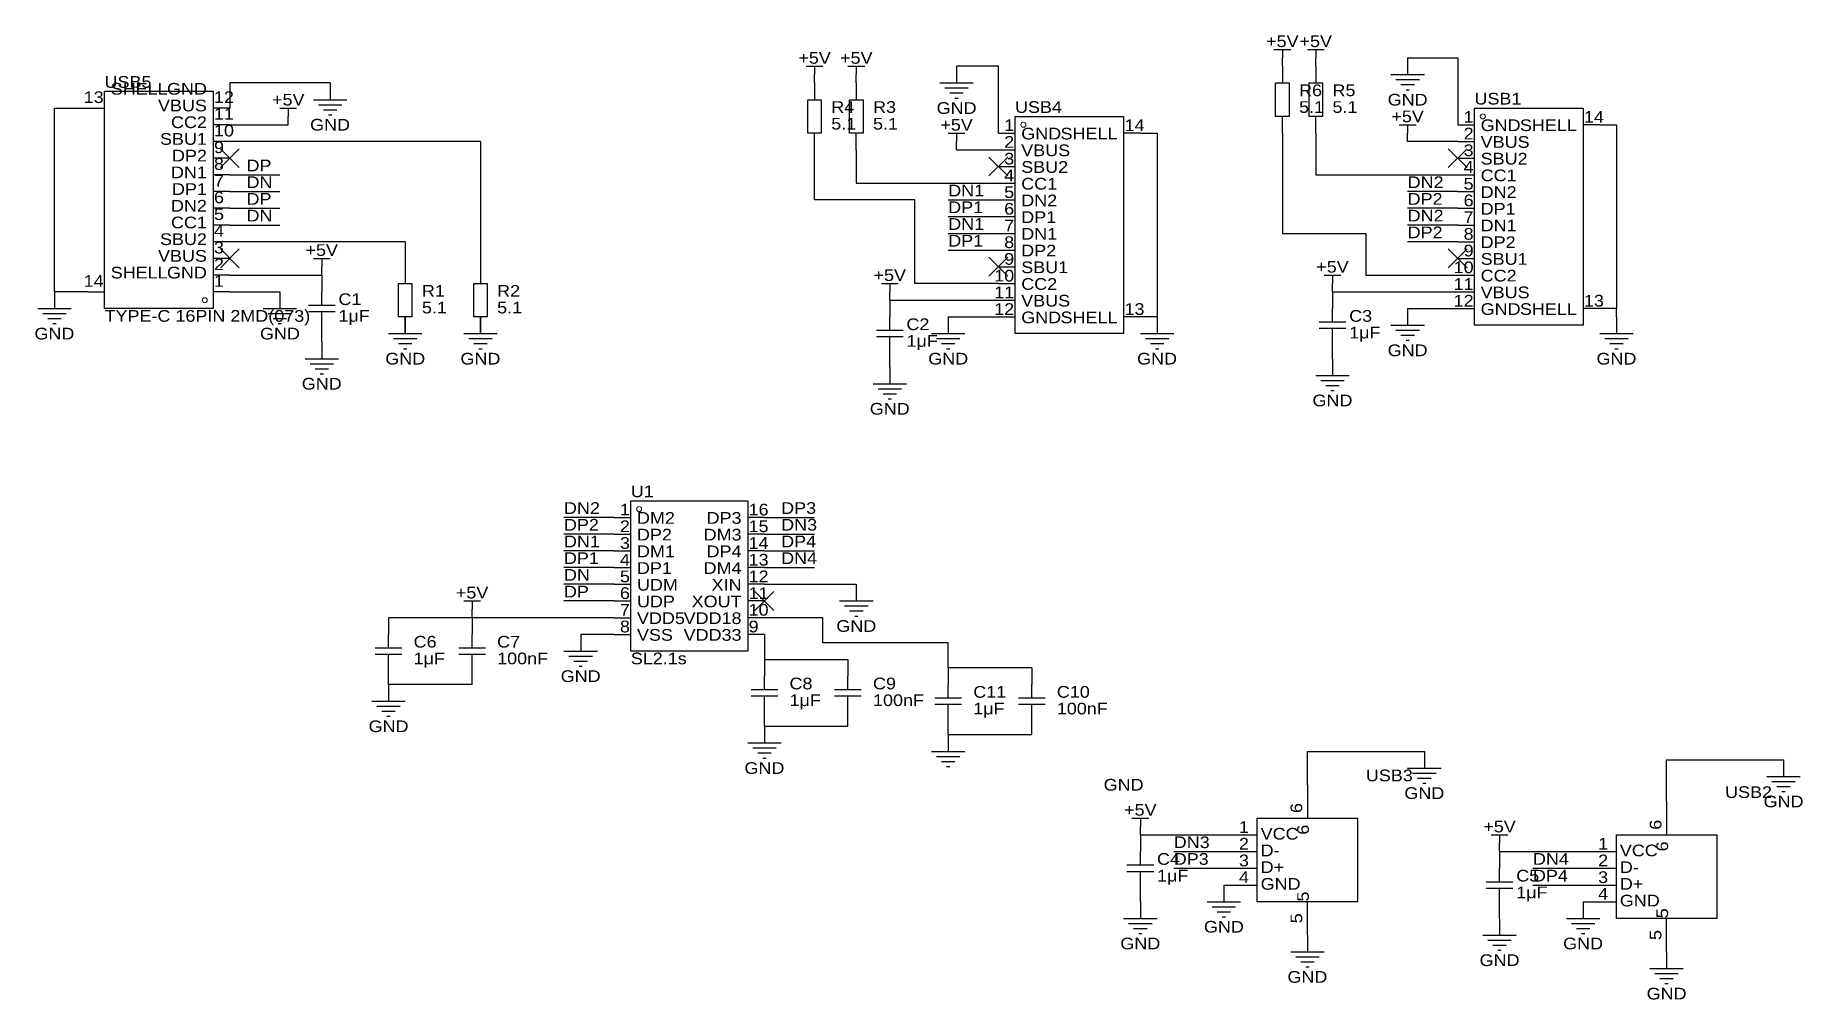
# Model space of a CAD drawing. Header units: millimetres. Extents: x 23 to 291, y 54 to 200.
import ezdxf
from ezdxf.enums import TextEntityAlignment as Align

# ---------------------------------------------------------------- set-up
doc = ezdxf.new("R2010")
doc.units = ezdxf.units.MM
doc.header["$MEASUREMENT"] = 0
doc.styles.get("Standard").update_dxf_attribs({"font": 'arial.ttf'})

msp = doc.modelspace()

# ---------------------------------------------------------------- linework, layer by layer
at = {"color": 1, "true_color": 0xa00000}
for points in [[(210.82, 198.12), (213.36, 198.12)], [(212.09, 198.12), (212.09, 196.85)], [(215.9, 198.12), (218.44, 198.12)], [(217.17, 198.12), (217.17, 196.85)], [(139.7, 195.58), (142.24, 195.58)], [(140.97, 195.58), (140.97, 194.31)], [(146.05, 195.58), (148.59, 195.58)], [(147.32, 195.58), (147.32, 194.31)], [(228.6, 194.31), (233.68, 194.31)], [(229.36, 193.55), (232.92, 193.55)], [(160.02, 193.04), (165.1, 193.04)], [(160.78, 192.28), (164.34, 192.28)], [(161.54, 191.52), (163.58, 191.52)], [(230.12, 192.79), (232.16, 192.79)], [(230.89, 192.02), (231.39, 192.02)], [(59.69, 189.23), (62.23, 189.23)], [(60.96, 189.23), (60.96, 187.96)], [(64.77, 190.5), (69.85, 190.5)], [(65.53, 189.74), (69.09, 189.74)], [(66.29, 188.98), (68.33, 188.98)], [(67.06, 188.21), (67.56, 188.21)], [(162.31, 190.75), (162.81, 190.75)], [(161.29, 185.42), (163.83, 185.42)], [(162.56, 185.42), (162.56, 184.15)], [(229.87, 186.69), (232.41, 186.69)], [(231.14, 186.69), (231.14, 185.42)], [(64.77, 166.37), (67.31, 166.37)], [(66.04, 166.37), (66.04, 165.1)], [(66.04, 159.26), (66.04, 161.29)], [(151.13, 162.56), (153.67, 162.56)], [(152.4, 162.56), (152.4, 161.29)], [(218.44, 163.83), (220.98, 163.83)], [(219.71, 163.83), (219.71, 162.56)], [(22.86, 158.75), (27.94, 158.75)], [(57.15, 158.75), (62.23, 158.75)], [(64.01, 159.26), (68.07, 159.26)], [(219.71, 156.72), (219.71, 158.75)], [(23.62, 157.99), (27.18, 157.99)], [(24.38, 157.23), (26.42, 157.23)], [(25.15, 156.46), (25.65, 156.46)], [(57.91, 157.99), (61.47, 157.99)], [(58.67, 157.23), (60.71, 157.23)], [(59.44, 156.46), (59.94, 156.46)], [(68.07, 158.24), (64.01, 158.24)], [(66.04, 156.21), (66.04, 158.24)], [(152.4, 155.45), (152.4, 157.48)], [(217.68, 156.72), (221.74, 156.72)], [(228.6, 156.21), (233.68, 156.21)], [(76.2, 154.94), (81.28, 154.94)], [(76.96, 154.18), (80.52, 154.18)], [(77.72, 153.42), (79.76, 153.42)], [(87.63, 154.94), (92.71, 154.94)], [(88.39, 154.18), (91.95, 154.18)], [(89.15, 153.42), (91.19, 153.42)], [(150.37, 155.45), (154.43, 155.45)], [(154.43, 154.43), (150.37, 154.43)], [(152.4, 152.4), (152.4, 154.43)], [(158.75, 154.94), (163.83, 154.94)], [(159.51, 154.18), (163.07, 154.18)], [(160.27, 153.42), (162.31, 153.42)], [(190.5, 154.94), (195.58, 154.94)], [(191.26, 154.18), (194.82, 154.18)], [(192.02, 153.42), (194.06, 153.42)], [(221.74, 155.7), (217.68, 155.7)], [(219.71, 153.67), (219.71, 155.7)], [(229.36, 155.45), (232.92, 155.45)], [(230.12, 154.69), (232.16, 154.69)], [(230.89, 153.92), (231.39, 153.92)], [(260.35, 154.94), (265.43, 154.94)], [(261.11, 154.18), (264.67, 154.18)], [(261.87, 153.42), (263.91, 153.42)], [(63.5, 151.13), (68.58, 151.13)], [(78.49, 152.65), (78.99, 152.65)], [(89.92, 152.65), (90.42, 152.65)], [(161.04, 152.65), (161.54, 152.65)], [(192.79, 152.65), (193.29, 152.65)], [(262.64, 152.65), (263.14, 152.65)], [(64.26, 150.37), (67.82, 150.37)], [(65.02, 149.61), (67.06, 149.61)], [(65.79, 148.84), (66.29, 148.84)], [(217.17, 148.59), (222.25, 148.59)], [(217.93, 147.83), (221.49, 147.83)], [(149.86, 147.32), (154.94, 147.32)], [(150.62, 146.56), (154.18, 146.56)], [(151.38, 145.8), (153.42, 145.8)], [(218.69, 147.07), (220.73, 147.07)], [(219.46, 146.3), (219.96, 146.3)], [(152.15, 145.03), (152.65, 145.03)], [(87.63, 114.3), (90.17, 114.3)], [(88.9, 114.3), (88.9, 113.03)], [(144.78, 114.3), (149.86, 114.3)], [(145.54, 113.54), (149.1, 113.54)], [(146.3, 112.78), (148.34, 112.78)], [(147.07, 112.01), (147.57, 112.01)], [(76.2, 107.19), (76.2, 109.22)], [(88.9, 107.19), (88.9, 109.22)], [(74.17, 107.19), (78.23, 107.19)], [(78.23, 106.17), (74.17, 106.17)], [(76.2, 104.14), (76.2, 106.17)], [(86.87, 107.19), (90.93, 107.19)], [(90.93, 106.17), (86.87, 106.17)], [(88.9, 104.14), (88.9, 106.17)], [(102.87, 106.68), (107.95, 106.68)], [(103.63, 105.92), (107.19, 105.92)], [(104.39, 105.16), (106.43, 105.16)], [(105.16, 104.39), (105.66, 104.39)], [(133.35, 100.84), (133.35, 102.87)], [(146.05, 100.84), (146.05, 102.87)], [(131.32, 100.84), (135.38, 100.84)], [(135.38, 99.82), (131.32, 99.82)], [(133.35, 97.79), (133.35, 99.82)], [(144.02, 100.84), (148.08, 100.84)], [(148.08, 99.82), (144.02, 99.82)], [(146.05, 97.79), (146.05, 99.82)], [(159.26, 99.57), (163.32, 99.57)], [(161.29, 99.57), (161.29, 101.6)], [(171.96, 99.57), (176.02, 99.57)], [(173.99, 99.57), (173.99, 101.6)], [(73.66, 99.06), (78.74, 99.06)], [(74.42, 98.3), (77.98, 98.3)], [(75.18, 97.54), (77.22, 97.54)], [(75.95, 96.77), (76.45, 96.77)], [(163.32, 98.55), (159.26, 98.55)], [(161.29, 96.52), (161.29, 98.55)], [(176.02, 98.55), (171.96, 98.55)], [(173.99, 96.52), (173.99, 98.55)], [(130.81, 92.71), (135.89, 92.71)], [(131.57, 91.95), (135.13, 91.95)], [(158.75, 91.44), (163.83, 91.44)], [(132.33, 91.19), (134.37, 91.19)], [(133.1, 90.42), (133.6, 90.42)], [(159.51, 90.68), (163.07, 90.68)], [(160.27, 89.92), (162.31, 89.92)], [(161.04, 89.15), (161.54, 89.15)], [(231.14, 88.9), (236.22, 88.9)], [(231.9, 88.14), (235.46, 88.14)], [(232.66, 87.38), (234.7, 87.38)], [(233.43, 86.61), (233.93, 86.61)], [(285.75, 87.63), (290.83, 87.63)], [(286.51, 86.87), (290.07, 86.87)], [(287.27, 86.11), (289.31, 86.11)], [(288.04, 85.34), (288.54, 85.34)], [(189.23, 81.28), (191.77, 81.28)], [(190.5, 81.28), (190.5, 80.01)], [(243.84, 78.74), (246.38, 78.74)], [(245.11, 78.74), (245.11, 77.47)], [(190.5, 74.17), (190.5, 76.2)], [(188.47, 74.17), (192.53, 74.17)], [(192.53, 73.15), (188.47, 73.15)], [(190.5, 71.12), (190.5, 73.15)], [(245.11, 71.63), (245.11, 73.66)], [(243.08, 71.63), (247.14, 71.63)], [(247.14, 70.61), (243.08, 70.61)], [(245.11, 68.58), (245.11, 70.61)], [(200.66, 68.58), (205.74, 68.58)], [(201.42, 67.82), (204.98, 67.82)], [(187.96, 66.04), (193.04, 66.04)], [(188.72, 65.28), (192.28, 65.28)], [(189.48, 64.52), (191.52, 64.52)], [(202.18, 67.06), (204.22, 67.06)], [(202.95, 66.29), (203.45, 66.29)], [(255.27, 66.04), (260.35, 66.04)], [(256.03, 65.28), (259.59, 65.28)], [(256.79, 64.52), (258.83, 64.52)], [(190.25, 63.75), (190.75, 63.75)], [(242.57, 63.5), (247.65, 63.5)], [(243.33, 62.74), (246.89, 62.74)], [(244.09, 61.98), (246.13, 61.98)], [(257.56, 63.75), (258.06, 63.75)], [(213.36, 60.96), (218.44, 60.96)], [(214.12, 60.2), (217.68, 60.2)], [(214.88, 59.44), (216.92, 59.44)], [(244.86, 61.21), (245.36, 61.21)], [(215.65, 58.67), (216.15, 58.67)], [(267.97, 58.42), (273.05, 58.42)], [(268.73, 57.66), (272.29, 57.66)], [(269.49, 56.9), (271.53, 56.9)], [(270.26, 56.13), (270.76, 56.13)]]:
    msp.add_lwpolyline(points, dxfattribs=at)
at = {"color": 1, "true_color": 0x880000}
for points in [[(212.09, 195.58), (212.09, 196.85)], [(217.17, 195.58), (217.17, 196.85)], [(231.14, 196.85), (231.14, 194.31)], [(140.97, 193.04), (140.97, 194.31)], [(147.32, 193.04), (147.32, 194.31)], [(162.56, 195.58), (162.56, 193.04)], [(212.09, 195.58), (212.09, 193.04)], [(217.17, 195.58), (217.17, 193.04)], [(67.31, 193.04), (67.31, 190.5)], [(140.97, 193.04), (140.97, 190.5)], [(147.32, 193.04), (147.32, 190.5)], [(30.48, 189.23), (33.02, 189.23)], [(52.07, 189.23), (49.53, 189.23)], [(52.07, 186.69), (49.53, 186.69)], [(60.96, 186.69), (60.96, 187.96)], [(140.97, 182.88), (140.97, 185.42)], [(147.32, 182.88), (147.32, 185.42)], [(168.91, 185.42), (171.45, 185.42)], [(190.5, 185.42), (187.96, 185.42)], [(212.09, 185.42), (212.09, 187.96)], [(217.17, 185.42), (217.17, 187.96)], [(231.14, 184.15), (231.14, 185.42)], [(238.76, 186.69), (241.3, 186.69)], [(260.35, 186.69), (257.81, 186.69)], [(52.07, 184.15), (49.53, 184.15)], [(162.56, 182.88), (162.56, 184.15)], [(168.91, 182.88), (171.45, 182.88)], [(238.76, 184.15), (241.3, 184.15)], [(52.07, 181.61), (49.53, 181.61)], [(168.91, 180.34), (171.45, 180.34)], [(238.76, 181.61), (241.3, 181.61)], [(52.07, 179.07), (49.53, 179.07)], [(168.91, 177.8), (171.45, 177.8)], [(238.76, 179.07), (241.3, 179.07)], [(52.07, 176.53), (49.53, 176.53)], [(168.91, 175.26), (171.45, 175.26)], [(238.76, 176.53), (241.3, 176.53)], [(52.07, 173.99), (49.53, 173.99)], [(168.91, 172.72), (171.45, 172.72)], [(238.76, 173.99), (241.3, 173.99)], [(52.07, 171.45), (49.53, 171.45)], [(168.91, 170.18), (171.45, 170.18)], [(238.76, 171.45), (241.3, 171.45)], [(52.07, 168.91), (49.53, 168.91)], [(168.91, 167.64), (171.45, 167.64)], [(238.76, 168.91), (241.3, 168.91)], [(52.07, 166.37), (49.53, 166.37)], [(66.04, 163.83), (66.04, 165.1)], [(78.74, 165.1), (78.74, 162.56)], [(90.17, 165.1), (90.17, 162.56)], [(168.91, 165.1), (171.45, 165.1)], [(238.76, 166.37), (241.3, 166.37)], [(25.4, 161.29), (25.4, 158.75)], [(30.48, 161.29), (33.02, 161.29)], [(52.07, 163.83), (49.53, 163.83)], [(52.07, 161.29), (49.53, 161.29)], [(59.69, 161.29), (59.69, 158.75)], [(66.04, 163.83), (66.04, 161.29)], [(152.4, 160.02), (152.4, 161.29)], [(168.91, 162.56), (171.45, 162.56)], [(219.71, 161.29), (219.71, 162.56)], [(219.71, 161.29), (219.71, 158.75)], [(238.76, 163.83), (241.3, 163.83)], [(238.76, 161.29), (241.3, 161.29)], [(152.4, 160.02), (152.4, 157.48)], [(168.91, 160.02), (171.45, 160.02)], [(231.14, 158.75), (231.14, 156.21)], [(238.76, 158.75), (241.3, 158.75)], [(260.35, 158.75), (257.81, 158.75)], [(66.04, 153.67), (66.04, 156.21)], [(78.74, 154.94), (78.74, 157.48)], [(78.74, 157.48), (78.74, 154.94)], [(90.17, 154.94), (90.17, 157.48)], [(90.17, 157.48), (90.17, 154.94)], [(161.29, 157.48), (161.29, 154.94)], [(168.91, 157.48), (171.45, 157.48)], [(190.5, 157.48), (187.96, 157.48)], [(193.04, 157.48), (193.04, 154.94)], [(262.89, 157.48), (262.89, 154.94)], [(66.04, 153.67), (66.04, 151.13)], [(219.71, 151.13), (219.71, 153.67)], [(152.4, 149.86), (152.4, 152.4)], [(219.71, 151.13), (219.71, 148.59)], [(152.4, 149.86), (152.4, 147.32)], [(110.49, 127), (113.03, 127)], [(133.35, 127), (130.81, 127)], [(110.49, 124.46), (113.03, 124.46)], [(133.35, 124.46), (130.81, 124.46)], [(110.49, 121.92), (113.03, 121.92)], [(133.35, 121.92), (130.81, 121.92)], [(110.49, 119.38), (113.03, 119.38)], [(133.35, 119.38), (130.81, 119.38)], [(110.49, 116.84), (113.03, 116.84)], [(133.35, 116.84), (130.81, 116.84)], [(147.32, 116.84), (147.32, 114.3)], [(88.9, 111.76), (88.9, 113.03)], [(110.49, 114.3), (113.03, 114.3)], [(133.35, 114.3), (130.81, 114.3)], [(76.2, 111.76), (76.2, 109.22)], [(88.9, 111.76), (88.9, 109.22)], [(110.49, 111.76), (113.03, 111.76)], [(133.35, 111.76), (130.81, 111.76)], [(105.41, 109.22), (105.41, 106.68)], [(110.49, 109.22), (113.03, 109.22)], [(133.35, 109.22), (130.81, 109.22)], [(133.35, 105.41), (133.35, 102.87)], [(146.05, 105.41), (146.05, 102.87)], [(76.2, 101.6), (76.2, 104.14)], [(88.9, 101.6), (88.9, 104.14)], [(161.29, 104.14), (161.29, 101.6)], [(173.99, 104.14), (173.99, 101.6)], [(76.2, 101.6), (76.2, 99.06)], [(133.35, 95.25), (133.35, 97.79)], [(146.05, 95.25), (146.05, 97.79)], [(133.35, 95.25), (133.35, 92.71)], [(161.29, 93.98), (161.29, 96.52)], [(173.99, 93.98), (173.99, 96.52)], [(161.29, 93.98), (161.29, 91.44)], [(233.68, 91.44), (233.68, 88.9)], [(288.29, 90.17), (288.29, 87.63)], [(215.9, 86.36), (215.9, 81.28)], [(270.51, 83.82), (270.51, 78.74)], [(190.5, 78.74), (190.5, 80.01)], [(190.5, 78.74), (190.5, 76.2)], [(203.2, 78.74), (208.28, 78.74)], [(203.2, 76.2), (208.28, 76.2)], [(245.11, 76.2), (245.11, 77.47)], [(245.11, 76.2), (245.11, 73.66)], [(257.81, 76.2), (262.89, 76.2)], [(203.2, 73.66), (208.28, 73.66)], [(257.81, 73.66), (262.89, 73.66)], [(190.5, 68.58), (190.5, 71.12)], [(203.2, 71.12), (208.28, 71.12)], [(203.2, 71.12), (203.2, 68.58)], [(257.81, 71.12), (262.89, 71.12)], [(190.5, 68.58), (190.5, 66.04)], [(215.9, 63.5), (215.9, 68.58)], [(245.11, 66.04), (245.11, 68.58)], [(257.81, 68.58), (262.89, 68.58)], [(257.81, 68.58), (257.81, 66.04)], [(245.11, 66.04), (245.11, 63.5)], [(270.51, 60.96), (270.51, 66.04)], [(215.9, 63.5), (215.9, 60.96)], [(270.51, 60.96), (270.51, 58.42)]]:
    msp.add_lwpolyline(points, dxfattribs=at)
at = {"color": 1, "true_color": 0x008800}
for points in [[(231.14, 196.85), (238.76, 196.85)], [(238.76, 196.85), (238.76, 186.69)], [(168.91, 195.58), (162.56, 195.58)], [(168.91, 185.42), (168.91, 195.58)], [(67.31, 193.04), (52.07, 193.04)], [(52.07, 193.04), (52.07, 189.23)], [(25.4, 161.29), (25.4, 189.23)], [(25.4, 189.23), (30.48, 189.23)], [(52.07, 186.69), (60.96, 186.69)], [(190.5, 185.42), (193.04, 185.42)], [(193.04, 185.42), (193.04, 157.48)], [(212.09, 185.42), (212.09, 170.18)], [(217.17, 185.42), (217.17, 179.07)], [(260.35, 186.69), (262.89, 186.69)], [(262.89, 186.69), (262.89, 158.75)], [(90.17, 184.15), (52.07, 184.15)], [(90.17, 184.15), (90.17, 165.1)], [(140.97, 175.26), (140.97, 182.88)], [(147.32, 182.88), (147.32, 177.8)], [(162.56, 182.88), (168.91, 182.88)], [(238.76, 184.15), (231.14, 184.15)], [(52.07, 179.07), (59.69, 179.07)], [(147.32, 177.8), (168.91, 177.8)], [(217.17, 179.07), (238.76, 179.07)], [(52.07, 176.53), (59.69, 176.53)], [(156.21, 175.26), (140.97, 175.26)], [(156.21, 162.56), (156.21, 175.26)], [(161.29, 175.26), (168.91, 175.26)], [(238.76, 176.53), (231.14, 176.53)], [(52.07, 173.99), (59.69, 173.99)], [(161.29, 172.72), (168.91, 172.72)], [(238.76, 173.99), (231.14, 173.99)], [(52.07, 171.45), (59.69, 171.45)], [(161.29, 170.18), (168.91, 170.18)], [(212.09, 170.18), (224.79, 170.18)], [(224.79, 170.18), (224.79, 163.83)], [(238.76, 171.45), (231.14, 171.45)], [(78.74, 168.91), (52.07, 168.91)], [(78.74, 168.91), (78.74, 165.1)], [(161.29, 167.64), (168.91, 167.64)], [(238.76, 168.91), (231.14, 168.91)], [(30.48, 161.29), (25.4, 161.29)], [(52.07, 163.83), (66.04, 163.83)], [(52.07, 161.29), (59.69, 161.29)], [(168.91, 162.56), (156.21, 162.56)], [(219.71, 161.29), (238.76, 161.29)], [(224.79, 163.83), (238.76, 163.83)], [(152.4, 160.02), (168.91, 160.02)], [(231.14, 158.75), (238.76, 158.75)], [(262.89, 158.75), (260.35, 158.75)], [(262.89, 157.48), (262.89, 158.75)], [(78.74, 157.48), (78.74, 154.94)], [(90.17, 157.48), (90.17, 154.94)], [(161.29, 157.48), (168.91, 157.48)], [(193.04, 157.48), (190.5, 157.48)], [(110.49, 127), (102.87, 127)], [(133.35, 127), (140.97, 127)], [(110.49, 124.46), (102.87, 124.46)], [(133.35, 124.46), (140.97, 124.46)], [(110.49, 121.92), (102.87, 121.92)], [(133.35, 121.92), (140.97, 121.92)], [(110.49, 119.38), (102.87, 119.38)], [(133.35, 119.38), (140.97, 119.38)], [(110.49, 116.84), (102.87, 116.84)], [(133.35, 116.84), (147.32, 116.84)], [(110.49, 114.3), (102.87, 114.3)], [(88.9, 111.76), (76.2, 111.76)], [(110.49, 111.76), (88.9, 111.76)], [(142.24, 111.76), (133.35, 111.76)], [(142.24, 107.95), (142.24, 111.76)], [(110.49, 109.22), (105.41, 109.22)], [(133.35, 109.22), (133.35, 105.41)], [(161.29, 107.95), (142.24, 107.95)], [(161.29, 104.14), (161.29, 107.95)], [(133.35, 105.41), (146.05, 105.41)], [(173.99, 104.14), (161.29, 104.14)], [(88.9, 101.6), (76.2, 101.6)], [(133.35, 95.25), (146.05, 95.25)], [(161.29, 93.98), (173.99, 93.98)], [(215.9, 91.44), (233.68, 91.44)], [(215.9, 86.36), (215.9, 91.44)], [(270.51, 90.17), (288.29, 90.17)], [(270.51, 83.82), (270.51, 90.17)], [(190.5, 78.74), (203.2, 78.74)], [(195.58, 76.2), (203.2, 76.2)], [(245.11, 76.2), (257.81, 76.2)], [(195.58, 73.66), (203.2, 73.66)], [(250.19, 73.66), (257.81, 73.66)], [(250.19, 71.12), (257.81, 71.12)]]:
    msp.add_lwpolyline(points, dxfattribs=at)
at = {"color": 1, "true_color": 0xa00000}
for points in [[(49.53, 158.75), (33.02, 158.75), (33.02, 191.77), (49.53, 191.77)], [(211.07, 187.96), (211.07, 193.04), (213.11, 193.04), (213.11, 187.96)], [(216.15, 187.96), (216.15, 193.04), (218.19, 193.04), (218.19, 187.96)], [(139.95, 185.42), (139.95, 190.5), (141.99, 190.5), (141.99, 185.42)], [(146.3, 185.42), (146.3, 190.5), (148.34, 190.5), (148.34, 185.42)], [(241.3, 189.23), (257.81, 189.23), (257.81, 156.21), (241.3, 156.21)], [(171.45, 187.96), (187.96, 187.96), (187.96, 154.94), (171.45, 154.94)], [(77.72, 157.48), (77.72, 162.56), (79.76, 162.56), (79.76, 157.48)], [(89.15, 157.48), (89.15, 162.56), (91.19, 162.56), (91.19, 157.48)], [(113.03, 129.54), (130.81, 129.54), (130.81, 106.68), (113.03, 106.68)], [(208.28, 81.28), (223.52, 81.28), (223.52, 68.58), (208.28, 68.58)], [(262.89, 78.74), (278.13, 78.74), (278.13, 66.04), (262.89, 66.04)]]:
    msp.add_lwpolyline(points, close=True, dxfattribs=at)
at = {"color": 1, "true_color": 0x999999}
for points in [[(53.51, 183.05), (50.63, 180.17)], [(50.63, 183.05), (53.51, 180.17)], [(240.2, 183.05), (237.32, 180.17)], [(237.32, 183.05), (240.2, 180.17)], [(170.35, 181.78), (167.47, 178.9)], [(167.47, 181.78), (170.35, 178.9)], [(53.51, 167.81), (50.63, 164.93)], [(50.63, 167.81), (53.51, 164.93)], [(240.2, 167.81), (237.32, 164.93)], [(237.32, 167.81), (240.2, 164.93)], [(170.35, 166.54), (167.47, 163.66)], [(167.47, 166.54), (170.35, 163.66)], [(134.79, 115.74), (131.91, 112.86)], [(131.91, 115.74), (134.79, 112.86)]]:
    msp.add_lwpolyline(points, dxfattribs=at)
at = {"color": 1, "lineweight": 0, "true_color": 0xa00000}
for centre in [(242.57, 187.96), (172.72, 186.69), (48.26, 160.02), (114.3, 128.27)]:
    msp.add_circle(centre, 0.381, dxfattribs=at)

# ---------------------------------------------------------------- texts
at = {"color": 1, "true_color": 0x000080, "width": 1.1}
for s, p in [('+5V', (212.09, 199.39)), ('+5V', (217.17, 199.39)), ('+5V', (140.97, 196.85)), ('+5V', (147.32, 196.85)), ('+5V', (60.96, 190.5)), ('GND', (231.14, 190.5)), ('GND', (162.56, 189.23)), ('+5V', (231.14, 187.96)), ('GND', (67.31, 186.69)), ('+5V', (162.56, 186.69)), ('+5V', (66.04, 167.64)), ('+5V', (152.4, 163.83)), ('+5V', (219.71, 165.1)), ('GND', (25.4, 154.94)), ('GND', (59.69, 154.94)), ('GND', (231.14, 152.4)), ('GND', (78.74, 151.13)), ('GND', (90.17, 151.13)), ('GND', (161.29, 151.13)), ('GND', (193.04, 151.13)), ('GND', (262.89, 151.13)), ('GND', (66.04, 147.32)), ('GND', (219.71, 144.78)), ('GND', (152.4, 143.51)), ('+5V', (88.9, 115.57)), ('GND', (147.32, 110.49)), ('GND', (105.41, 102.87)), ('GND', (76.2, 95.25)), ('GND', (133.35, 88.9)), ('GND', (187.96, 86.36)), ('GND', (233.68, 85.09)), ('+5V', (190.5, 82.55)), ('GND', (288.29, 83.82)), ('+5V', (245.11, 80.01)), ('GND', (203.2, 64.77)), ('GND', (190.5, 62.23)), ('GND', (257.81, 62.23)), ('GND', (245.11, 59.69)), ('GND', (215.9, 57.15)), ('GND', (270.51, 54.61))]:
    msp.add_text(s, height=1.778, dxfattribs=at).set_placement(p, align=Align.MIDDLE_CENTER)
for s, p in [('USB5', (33.02, 191.77)), ('USB1', (241.3, 189.23)), ('USB4', (171.45, 187.96)), ('U1', (113.03, 129.54)), ('USB3', (224.79, 86.36)), ('USB2', (279.4, 83.82))]:
    msp.add_text(s, height=1.778, dxfattribs=at).set_placement(p, align=Align.BOTTOM_LEFT)
at = {"color": 1, "true_color": 0x000000, "width": 1.1}
for s, height, p in [('13', 1.778, (32.89, 189.46)), ('GND', 1.778, (48.59, 190.73)), ('VBUS', 1.778, (48.59, 188.19)), ('1', 1.78, (241.17, 186.46)), ('SBU1', 1.778, (48.59, 183.11)), ('CC2', 1.778, (48.59, 185.65)), ('1', 1.78, (171.32, 185.19)), ('SHELL', 1.778, (187.02, 183.92)), ('2', 1.78, (241.17, 183.92)), ('SHELL', 1.778, (256.87, 185.19)), ('DP2', 1.778, (48.59, 180.57)), ('2', 1.78, (171.32, 182.65)), ('3', 1.78, (241.17, 181.38)), ('DN1', 1.778, (48.59, 178.03)), ('3', 1.78, (171.32, 180.11)), ('4', 1.78, (241.17, 178.84)), ('DP1', 1.778, (48.59, 175.49)), ('4', 1.78, (171.32, 177.57)), ('5', 1.78, (171.32, 175.03)), ('5', 1.78, (241.17, 176.3)), ('DN2', 1.778, (48.59, 172.95)), ('6', 1.78, (171.32, 172.49)), ('6', 1.78, (241.17, 173.76)), ('CC1', 1.778, (48.59, 170.41)), ('7', 1.78, (171.32, 169.95)), ('7', 1.78, (241.17, 171.22)), ('SBU2', 1.778, (48.59, 167.87)), ('8', 1.78, (171.32, 167.41)), ('8', 1.78, (241.17, 168.68)), ('VBUS', 1.778, (48.59, 165.33)), ('9', 1.78, (171.32, 164.87)), ('9', 1.78, (241.17, 166.14)), ('GND', 1.778, (48.59, 162.79)), ('10', 1.778, (171.32, 162.33)), ('10', 1.778, (241.17, 163.6)), ('14', 1.778, (32.89, 161.52)), ('11', 1.778, (171.32, 159.79)), ('11', 1.778, (241.17, 161.06)), ('12', 1.778, (171.32, 157.25)), ('12', 1.778, (241.17, 158.52)), ('SHELL', 1.778, (256.87, 157.25)), ('SHELL', 1.778, (187.02, 155.98)), ('1', 1.78, (112.9, 126.77)), ('2', 1.78, (112.9, 124.23)), ('DP3', 1.778, (129.87, 125.5)), ('3', 1.78, (112.9, 121.69)), ('DM3', 1.778, (129.87, 122.96)), ('4', 1.78, (112.9, 119.15)), ('DP4', 1.778, (129.87, 120.42)), ('5', 1.78, (112.9, 116.61)), ('DM4', 1.778, (129.87, 117.88)), ('6', 1.78, (112.9, 114.07)), ('XIN', 1.778, (129.87, 115.34)), ('7', 1.78, (112.9, 111.53)), ('XOUT', 1.778, (129.87, 112.8)), ('8', 1.78, (112.9, 108.99)), ('VDD18', 1.778, (129.87, 110.26)), ('VDD33', 1.778, (129.87, 107.72)), ('1', 1.78, (207.01, 78.51)), ('2', 1.78, (207.01, 75.97)), ('1', 1.78, (261.62, 75.97)), ('3', 1.78, (207.01, 73.43)), ('2', 1.78, (261.62, 73.43)), ('4', 1.78, (207.01, 70.89)), ('3', 1.78, (261.62, 70.89)), ('4', 1.78, (261.62, 68.35))]:
    msp.add_text(s, height=height, dxfattribs=at).set_placement(p, align=Align.BOTTOM_RIGHT)
for s, height, p in [('SHELL', 1.778, (33.96, 190.73)), ('12', 1.778, (49.66, 189.46)), ('11', 1.778, (49.66, 186.92)), ('14', 1.778, (257.94, 186.46)), ('10', 1.778, (49.66, 184.38)), ('GND', 1.778, (172.39, 183.92)), ('14', 1.778, (188.09, 185.19)), ('GND', 1.778, (242.24, 185.19)), ('9', 1.78, (49.66, 181.84)), ('VBUS', 1.778, (172.39, 181.38)), ('VBUS', 1.778, (242.24, 182.65)), ('8', 1.78, (49.66, 179.3)), ('SBU2', 1.778, (172.39, 178.84)), ('SBU2', 1.778, (242.24, 180.11)), ('7', 1.78, (49.66, 176.76)), ('CC1', 1.778, (172.39, 176.3)), ('CC1', 1.778, (242.24, 177.57)), ('DN2', 1.778, (242.24, 175.03)), ('6', 1.78, (49.66, 174.22)), ('DN2', 1.778, (172.39, 173.76)), ('DP1', 1.778, (242.24, 172.49)), ('5', 1.78, (49.66, 171.68)), ('DP1', 1.778, (172.39, 171.22)), ('DN1', 1.778, (242.24, 169.95)), ('4', 1.78, (49.66, 169.14)), ('DN1', 1.778, (172.39, 168.68)), ('DP2', 1.778, (242.24, 167.41)), ('3', 1.78, (49.66, 166.6)), ('DP2', 1.778, (172.39, 166.14)), ('SBU1', 1.778, (242.24, 164.87)), ('SHELL', 1.778, (33.96, 162.79)), ('2', 1.78, (49.66, 164.06)), ('SBU1', 1.778, (172.39, 163.6)), ('CC2', 1.778, (242.24, 162.33)), ('1', 1.78, (49.66, 161.52)), ('CC2', 1.778, (172.39, 161.06)), ('VBUS', 1.778, (242.24, 159.79)), ('VBUS', 1.778, (172.39, 158.52)), ('13', 1.778, (188.09, 157.25)), ('GND', 1.778, (242.24, 157.25)), ('13', 1.778, (257.94, 158.52)), ('GND', 1.778, (172.39, 155.98)), ('16', 1.778, (130.94, 126.77)), ('DM2', 1.778, (113.97, 125.5)), ('15', 1.778, (130.94, 124.23)), ('DP2', 1.778, (113.97, 122.96)), ('14', 1.778, (130.94, 121.69)), ('DM1', 1.778, (113.97, 120.42)), ('13', 1.778, (130.94, 119.15)), ('DP1', 1.778, (113.97, 117.88)), ('12', 1.778, (130.94, 116.61)), ('UDM', 1.778, (113.97, 115.34)), ('11', 1.778, (130.94, 114.07)), ('UDP', 1.778, (113.97, 112.8)), ('10', 1.778, (130.94, 111.53)), ('VDD5', 1.778, (113.97, 110.26)), ('9', 1.78, (130.94, 108.99)), ('VSS', 1.778, (113.97, 107.72)), ('VCC', 1.778, (208.79, 77.49)), ('D-', 1.778, (208.79, 74.95)), ('VCC', 1.778, (263.4, 74.95)), ('D+', 1.778, (208.79, 72.41)), ('D-', 1.778, (263.4, 72.41)), ('GND', 1.778, (208.79, 69.87)), ('D+', 1.778, (263.4, 69.87)), ('GND', 1.778, (263.4, 67.33))]:
    msp.add_text(s, height=height, dxfattribs=at).set_placement(p, align=Align.BOTTOM_LEFT)
at = {"color": 1, "true_color": 0x0000ff, "width": 1.1}
for s, p in [('R6', (214.63, 190.5)), ('R5', (219.71, 190.5)), ('R4', (143.51, 187.96)), ('R3', (149.86, 187.96)), ('5.1', (214.63, 187.96)), ('5.1', (219.71, 187.96)), ('5.1', (143.51, 185.42)), ('5.1', (149.86, 185.42)), ('DP', (54.61, 179.07)), ('DN', (54.61, 176.53)), ('DN1', (161.29, 175.26)), ('DN2', (231.14, 176.53)), ('DP', (54.61, 173.99)), ('DP1', (161.29, 172.72)), ('DP2', (231.14, 173.99)), ('DN', (54.61, 171.45)), ('DN1', (161.29, 170.18)), ('DN2', (231.14, 171.45)), ('DP1', (161.29, 167.64)), ('DP2', (231.14, 168.91)), ('R1', (81.28, 160.02)), ('R2', (92.71, 160.02)), ('TYPE-C 16PIN 2MD(073)', (33.02, 156.21)), ('C1', (68.58, 158.75)), ('5.1', (81.28, 157.48)), ('5.1', (92.71, 157.48)), ('C3', (222.25, 156.21)), ('1μF', (68.58, 156.21)), ('C2', (154.94, 154.94)), ('1μF', (222.25, 153.67)), ('1μF', (154.94, 152.4)), ('DN2', (102.87, 127)), ('DP3', (135.89, 127)), ('DP2', (102.87, 124.46)), ('DN3', (135.89, 124.46)), ('DN1', (102.87, 121.92)), ('DP4', (135.89, 121.92)), ('DP1', (102.87, 119.38)), ('DN4', (135.89, 119.38)), ('DN', (102.87, 116.84)), ('DP', (102.87, 114.3)), ('C6', (80.01, 106.68)), ('C7', (92.71, 106.68)), ('1μF', (80.01, 104.14)), ('100nF', (92.71, 104.14)), ('SL2.1s', (113.03, 104.14)), ('C8', (137.16, 100.33)), ('C9', (149.86, 100.33)), ('1μF', (137.16, 97.79)), ('100nF', (149.86, 97.79)), ('C11', (165.1, 99.06)), ('C10', (177.8, 99.06)), ('1μF', (165.1, 96.52)), ('100nF', (177.8, 96.52)), ('DN3', (195.58, 76.2)), ('C4', (193.04, 73.66)), ('DP3', (195.58, 73.66)), ('DN4', (250.19, 73.66)), ('1μF', (193.04, 71.12)), ('C5', (247.65, 71.12)), ('DP4', (250.19, 71.12)), ('1μF', (247.65, 68.58))]:
    msp.add_text(s, height=1.778, dxfattribs=at).set_placement(p, align=Align.BOTTOM_LEFT)
at = {"color": 1, "true_color": 0x000000, "width": 1.1}
for s, p in [('6', (215.65, 82.06)), ('6', (270.26, 79.52)), ('5', (216.66, 68.6)), ('5', (271.27, 66.06))]:
    msp.add_text(s, height=1.78, rotation=90, dxfattribs=at).set_placement(p, align=Align.BOTTOM_LEFT)
for s, p in [('6', (216.66, 80.29)), ('6', (271.27, 77.75)), ('5', (215.65, 66.82)), ('5', (270.26, 64.28))]:
    msp.add_text(s, height=1.78, rotation=90, dxfattribs=at).set_placement(p, align=Align.BOTTOM_RIGHT)

doc.saveas('drawing.dxf')
